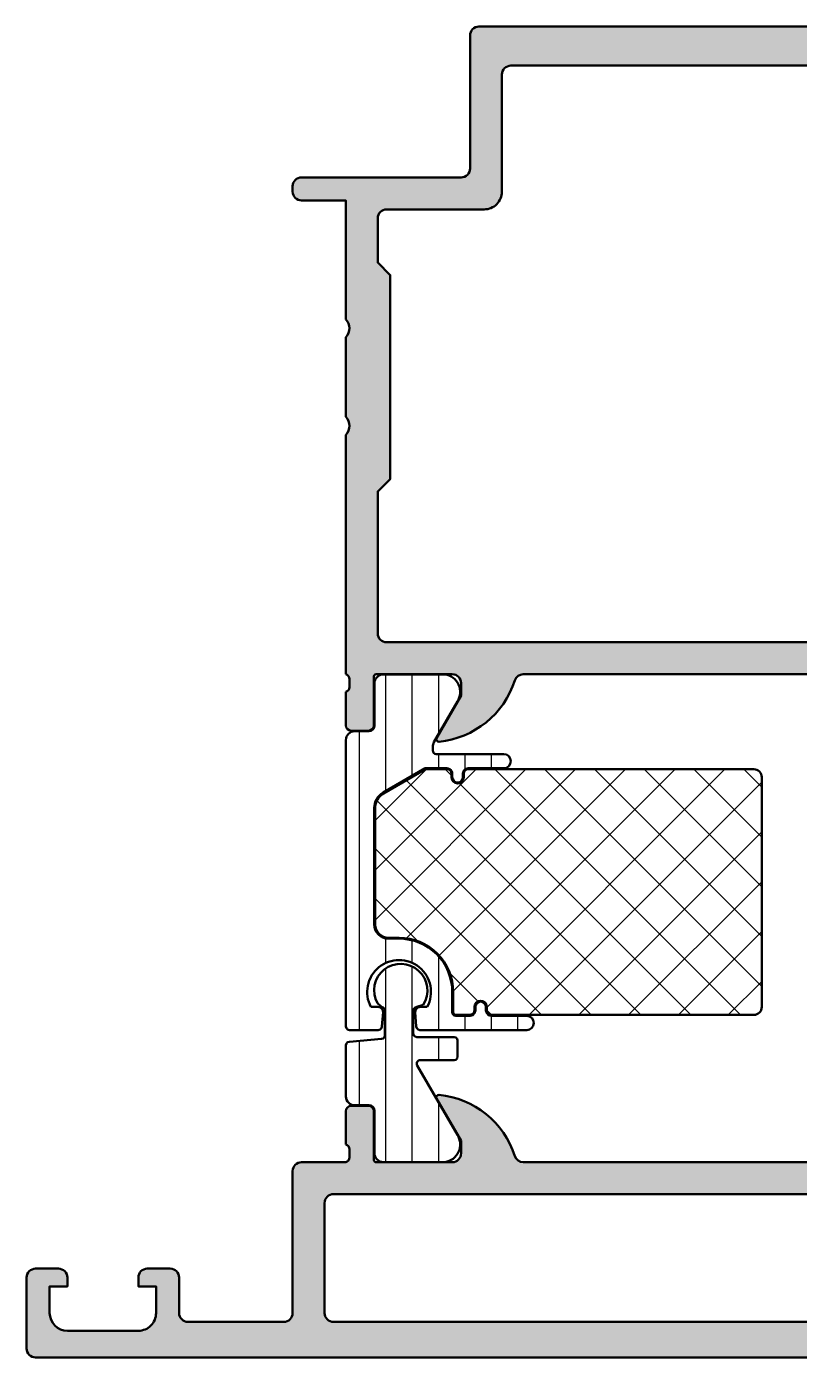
# Model space of a CAD drawing. Extents: x 5 to 103, y 0 to 75.
# Drawn here: x 5 to 48.6, y 0 to 75 of the extents above; entities that cross this region are included whole.
import ezdxf

# ---------------------------------------------------------------- set-up
doc = ezdxf.new("R2010")
doc.units = 0
for name, color, linetype, lineweight in [('0S-Alu contour', 7, 'Continuous', 50), ('0S-Alu hatch', 252, 'Continuous', 25), ('0S-Plastic contour', 254, 'Continuous', 50), ('0S-Plastic hatch', 253, 'Continuous', 25), ('0S-PT contour', 91, 'Continuous', 50), ('0S-PT hatch', 103, 'Continuous', 25)]:
    doc.layers.add(name, color=color, linetype=linetype, lineweight=lineweight)
pattern_1 = [(90, (0, 0), (-1.4859, 0), [])]

# ---------------------------------------------------------------- blocks, each defined once
blk = doc.blocks.new('397880__8AD836D4_E48B_40CA_BA15_F8373FB7BE0D_')
at = {"layer": '0S-Alu hatch'}
h = blk.add_hatch(color=256, dxfattribs=at)
edge = h.paths.add_edge_path()
edge.add_line((30.00003946696579, 74.5), (30.0000394669658, 67.00000047683719))
edge.add_ellipse((29.50004565601754, 66.9999938109544), major_axis=(-0.4999938109926959, 0), ratio=1, start_angle=89.99929077813198, end_angle=180.0007638631271, ccw=False)
edge.add_line((29.50003946696579, 66.5), (20.5000394669658, 66.5))
edge.add_arc((20.50004186282304, 66.00000523351567), 0.4999947664900816, 90.0002745478897, 180.0005997229651)
edge.add_line((20.00004709636035, 66.00000000000027), (20.00004423528577, 65.69999523167999))
edge.add_arc((20.5000411286272, 65.69999689334142), 0.4999968933441864, 180.0001904125791, 269.9998095864464)
edge.add_line((20.5000394669658, 65.2), (23.00003946696579, 65.2))
edge.add_line((23.00003946696579, 65.2), (23.00003946696579, 58.5))
edge.add_ellipse((22.47506367463334, 57.99999999999999), major_axis=(-0.7249824705019323, 0), ratio=1, start_angle=136.395861616386, end_angle=223.6041383836143, ccw=False)
edge.add_line((23.00003946696579, 57.5), (23.00003946696579, 53))
edge.add_ellipse((22.47506367463334, 52.5), major_axis=(-0.7249824705019299, 0), ratio=1, start_angle=136.3958616163863, end_angle=223.6041383836137, ccw=False)
edge.add_line((23.00003946696579, 52), (23.00003946696577, 38.49999999999998))
edge.add_ellipse((22.92120302042274, 38.23247940800688), major_axis=(-0.27889505632741, 0), ratio=1, start_angle=178.8354106258969, end_angle=253.5801235805094, ccw=False)
edge.add_line((23.20004046696577, 38.22681100000848), (23.20004046696579, 37.77321700000849))
edge.add_ellipse((22.92117237132262, 37.76755634053145), major_axis=(-0.2789255417371502, 0), ratio=1, start_angle=106.4245945553553, end_angle=181.1628700728834, ccw=False)
edge.add_line((23.00003946696579, 37.50001300000851), (23.00003946696582, 35.62000199999999))
edge.add_arc((23.30003946696582, 35.620002), 0.3000000000000043, 180, 269.9999999999973)
edge.add_line((23.3000394669658, 35.320002), (24.28001378600858, 35.320002))
edge.add_arc((24.28001378600858, 35.62000199999999), 0.2999999999999971, 270, 360)
edge.add_line((24.58001378600858, 35.62000199999999), (24.58001378600858, 38.38))
edge.add_ellipse((24.70001378600857, 38.37999999999999), major_axis=(-0.1199999999999868, 0), ratio=1, start_angle=269.9999999999983, end_angle=360, ccw=False)
edge.add_line((24.70001378600857, 38.49999999999998), (29.00003946696577, 38.49999999999998))
edge.add_ellipse((29.00003946696579, 37.99999999999998), major_axis=(-0.5, 0), ratio=1, start_angle=180, end_angle=270.00000000000165, ccw=False)
edge.add_line((29.50003946696579, 37.99999999999998), (29.50003946696578, 37.3))
edge.add_line((29.50003946696578, 37.3), (28.11854400934344, 34.90717967697243))
edge.add_arc((28.23815925161411, 34.83811978464827), 0.1381197846483004, 149.9999999999966, 275.6225775507834)
edge.add_arc((27.76181622579198, 39.67660886184763), 4.99999999999985, 275.6225775507938, 342.2515836439302)
edge.add_ellipse((33.00003946696576, 37.99999999999985), major_axis=(-0.5000000000001207, 0), ratio=1, start_angle=269.99999999999676, end_angle=342.251583643929, ccw=False)
edge.add_line((33.00003946696579, 38.49999999999997), (63.00006041000772, 38.50000000000001))
edge.add_ellipse((63.00006041000774, 38.00001097498723), major_axis=(-0.4999890250127806, 0), ratio=1, start_angle=197.7484163560752, end_angle=270.00000000000324, ccw=False)
edge.add_arc((68.23827319855705, 39.67661649124207), 4.999999999999709, 197.7484163560697, 264.3774224492061)
edge.add_arc((67.76193017273496, 34.83812741404284), 0.1381197846482887, 264.377422449204, 389.9999999999906)
edge.add_line((67.88154541500563, 34.90718730636697), (66.50004995738327, 37.30000762939454))
edge.add_line((66.50004995738327, 37.30000762939454), (66.50004995738327, 38.00000762939452))
edge.add_ellipse((67.00004995738325, 38.00000762939454), major_axis=(-0.4999999999999858, 0), ratio=1, start_angle=270, end_angle=360, ccw=False)
edge.add_line((67.00004995738325, 38.50000762939454), (71.30007563834047, 38.50000762939453))
edge.add_ellipse((71.30007563834047, 38.38000762939453), major_axis=(-0.1199999999999974, 0), ratio=1, start_angle=180, end_angle=270, ccw=False)
edge.add_line((71.42007563834048, 38.38000762939454), (71.42007563834048, 35.62000962939451))
edge.add_arc((71.72007563834049, 35.62000962939452), 0.3000000000000043, 180, 270)
edge.add_line((71.72007563834049, 35.32000962939452), (72.70004995738327, 35.32000962939451))
edge.add_arc((72.70004995738327, 35.62000962939452), 0.3000000000000016, 270, 360)
edge.add_line((73.00004995738325, 35.62000962939452), (73.00004995738325, 37.50002062940304))
edge.add_ellipse((73.0789170530264, 37.76756396992596), major_axis=(-0.2789255417371206, 0), ratio=1, start_angle=-1.1628700728908825, end_angle=73.57540544465093, ccw=False)
edge.add_line((72.80004895738325, 37.77322462940304), (72.80004895738325, 38.22681862940303))
edge.add_ellipse((73.0788864039263, 38.23248703740141), major_axis=(-0.2788950563274237, 0), ratio=1, start_angle=-73.5801235805115, end_angle=1.1645893740987958, ccw=False)
edge.add_line((73.00004995738328, 38.50000762939453), (73.00003946696579, 54.79999542236328))
edge.add_ellipse((73.50003582722171, 54.79999906210736), major_axis=(-0.4999963602691685, 0), ratio=1, start_angle=-90.00041708698473, end_angle=0.0004170874324813667, ccw=False)
edge.add_line((73.50003946696577, 55.29999542236328), (75.8000425187236, 55.29999542236328))
edge.add_ellipse((75.80004487809747, 54.79999778173715), major_axis=(-0.4999976406316935, 0), ratio=1, start_angle=179.9997296353498, end_angle=270.0002703656054, ccw=False)
edge.add_line((76.3000425187236, 54.79999542237162), (76.3000425187236, 53.79999542236328))
edge.add_arc((76.80004334383187, 53.79999624747154), 0.5000008251089505, 180.0000945494084, 269.9999054497143)
edge.add_line((76.80004251872361, 53.29999542236326), (77.3000425187236, 53.29999542236328))
edge.add_arc((77.30002925132099, 53.80000868976589), 0.5000132675786289, 270.001520292008, 359.9984797079203)
edge.add_line((77.8000425187236, 53.79999542236266), (77.8000425187236, 59.50000095367431))
edge.add_arc((76.80001973873506, 59.49997721998927), 1.000022780270183, 0.0013598086930375, 89.99869483253039)
edge.add_line((76.80004251872361, 60.5), (76.3000425187236, 60.5))
edge.add_line((76.3000425187236, 60.5), (76.3000425187236, 58))
edge.add_ellipse((75.3000333123044, 58.0000092064192), major_axis=(-1.000009206461586, 0), ratio=1, start_angle=90.00052748410798, end_angle=179.9994725157291, ccw=False)
edge.add_line((75.30004251872359, 57), (74.0000394669658, 57.00000000000001))
edge.add_ellipse((74.0000484263774, 58.00000895941163), major_axis=(-1.000008959451765, 0), ratio=1, start_angle=0.0005133324254984473, end_angle=89.99948666812679, ccw=False)
edge.add_line((73.00003946696579, 57.99999999999039), (73.00004709636032, 65.00000000256114))
edge.add_ellipse((73.52502288734821, 65.50000000128057), major_axis=(-0.7249824686451376, 0), ratio=1, start_angle=-43.6041383836145, end_angle=43.604138383614725, ccw=False)
edge.add_line((73.00004709636032, 66), (73.00004709636032, 72))
edge.add_ellipse((74.00005589523467, 71.999991201218), major_axis=(-1.000008798913056, 0), ratio=1, start_angle=270.00092760193127, end_angle=359.9994958706997, ccw=False)
edge.add_line((74.00003970538437, 73), (75.3000425187236, 73))
edge.add_ellipse((75.30001517778234, 71.99997265905873), major_axis=(-1.000027341315026, 0), ratio=1, start_angle=180.001566477586, end_angle=269.9984335222873, ccw=False)
edge.add_line((76.30004251872361, 71.99999999999775), (76.3000425187236, 70.5))
edge.add_line((76.3000425187236, 70.5), (76.90004099284471, 70.5))
edge.add_line((76.90004099284471, 70.5), (78.00003946696579, 71.5999984741211))
edge.add_line((78.00003946696579, 71.5999984741211), (78.00003946696579, 75))
edge.add_line((78.00003946696579, 75), (30.5000394669658, 75))
edge.add_arc((30.50005654960228, 74.49998291736351), 0.5000170829282888, 90.00195745906807, 179.9980425411126)
edge = h.paths.add_edge_path()
edge.add_ellipse((32.3000582515165, 72.29998731896491), major_axis=(-0.500015732858568, 0), ratio=1, start_angle=270.00092855183533, end_angle=359.99907144785584, ccw=False)
edge.add_line((32.30005014811813, 72.80000305175781), (70.70004404460252, 72.8000030517578))
edge.add_ellipse((70.70002535622328, 72.29998436360553), major_axis=(-0.5000186885015161, 0), ratio=1, start_angle=180.0012671928083, end_angle=269.99785854952745, ccw=False)
edge.add_line((71.2000440446025, 72.29999542236328), (71.2000440446025, 40.80000305174961))
edge.add_ellipse((70.70004098476089, 40.80000611159942), major_axis=(-0.5000030598509799, 0), ratio=1, start_angle=90.00035062987729, end_angle=179.9996493691856, ccw=False)
edge.add_line((70.70004404460252, 40.3000030517578), (25.30004251872361, 40.30000305175779))
edge.add_ellipse((25.30005785135599, 40.80001838439019), major_axis=(-0.5000153328674835, 0), ratio=1, start_angle=0.0017569363092775347, end_angle=89.9982430636299, ccw=False)
edge.add_line((24.80004251872359, 40.8000030517578), (24.80004251872359, 48.80000305175776))
edge.add_line((24.80004251872359, 48.80000305175776), (25.50003946696577, 49.49999999999996))
edge.add_line((25.50003946696577, 49.49999999999996), (25.50003946696575, 61.00000000000008))
edge.add_line((25.50003946696575, 61.00000000000008), (24.80004251872359, 61.69999694824227))
edge.add_line((24.80004251872359, 61.69999694824227), (24.8000425187236, 64.20000457763561))
edge.add_ellipse((25.30005801284082, 64.19998908351951), major_axis=(-0.5000154943572763, 0), ratio=1, start_angle=270.00177544002815, end_angle=359.9982245600996, ccw=False)
edge.add_line((25.30004251872361, 64.70000457763672), (30.80004251872362, 64.70000457763672))
edge.add_arc((30.80004830231097, 65.69999879404935), 0.999994216429356, 269.9996686229375, 360.0003313774784)
edge.add_line((31.8000425187236, 65.70000457763672), (31.8000425187236, 72.29999542236598))
at = {"layer": '0S-Alu contour', "color": 7}
for points in [[(30.00003946696579, 74.5), (30.0000394669658, 67.00000047683719)], [(76.30004251872361, 71.99999999999775), (76.3000425187236, 70.5), (76.90004099284471, 70.5), (78.00003946696579, 71.5999984741211), (78.00003946696579, 75), (30.5000394669658, 75)], [(32.30005014811813, 72.80000305175781), (70.70004404460252, 72.8000030517578)], [(74.00003970538437, 73), (75.3000425187236, 73)], [(31.8000425187236, 65.70000457763672), (31.8000425187236, 72.29999542236598)], [(71.2000440446025, 72.29999542236328), (71.2000440446025, 40.80000305174961)], [(73.00004709636032, 66), (73.00004709636032, 72)], [(29.50003946696579, 66.5), (20.5000394669658, 66.5)], [(20.00004709636035, 66.00000000000027), (20.00004423528577, 65.69999523167999)], [(20.5000394669658, 65.2), (23.00003946696579, 65.2), (23.00003946696579, 58.5)], [(25.30004251872361, 64.70000457763672), (30.80004251872362, 64.70000457763672)], [(73.00003946696579, 57.99999999999039), (73.00004709636032, 65.00000000256114)], [(24.80004251872359, 40.8000030517578), (24.80004251872359, 48.80000305175776), (25.50003946696577, 49.49999999999996), (25.50003946696575, 61.00000000000008), (24.80004251872359, 61.69999694824227), (24.8000425187236, 64.20000457763561)], [(76.80004251872361, 60.5), (76.3000425187236, 60.5), (76.3000425187236, 58)], [(77.8000425187236, 53.79999542236266), (77.8000425187236, 59.50000095367431)], [(23.00003946696579, 57.5), (23.00003946696579, 53)], [(75.30004251872359, 57), (74.0000394669658, 57.00000000000001)], [(73.00004995738328, 38.50000762939453), (73.00003946696579, 54.79999542236328)], [(73.50003946696577, 55.29999542236328), (75.8000425187236, 55.29999542236328)], [(76.3000425187236, 54.79999542237162), (76.3000425187236, 53.79999542236328)], [(76.80004251872361, 53.29999542236326), (77.3000425187236, 53.29999542236328)], [(23.00003946696579, 52), (23.00003946696577, 38.49999999999998)], [(70.70004404460252, 40.3000030517578), (25.30004251872361, 40.30000305175779)], [(24.58001378600858, 35.62000199999999), (24.58001378600858, 38.38)], [(24.70001378600857, 38.49999999999998), (29.00003946696577, 38.49999999999998)], [(33.00003946696579, 38.49999999999997), (63.00006041000772, 38.50000000000001)], [(67.00004995738325, 38.50000762939454), (71.30007563834047, 38.50000762939453)], [(71.42007563834048, 38.38000762939454), (71.42007563834048, 35.62000962939451)], [(23.20004046696577, 38.22681100000848), (23.20004046696579, 37.77321700000849)], [(29.50003946696579, 37.99999999999998), (29.50003946696578, 37.3), (28.11854400934344, 34.90717967697243)], [(67.88154541500563, 34.90718730636697), (66.50004995738327, 37.30000762939454), (66.50004995738327, 38.00000762939452)], [(72.80004895738325, 37.77322462940304), (72.80004895738325, 38.22681862940303)], [(23.00003946696579, 37.50001300000851), (23.00003946696582, 35.62000199999999)], [(73.00004995738325, 35.62000962939452), (73.00004995738325, 37.50002062940304)], [(23.3000394669658, 35.320002), (24.28001378600858, 35.320002)], [(71.72007563834049, 35.32000962939452), (72.70004995738327, 35.32000962939451)]]:
    blk.add_lwpolyline(points, dxfattribs=at)
for centre, radius, start, end in [((30.50005654960228, 74.49998291736351), 0.5000170829282888, 90.00195745906807, 179.9980425411126), ((20.50004186282304, 66.00000523351567), 0.4999947664900816, 90.0002745478897, 180.0005997229651), ((20.5000411286272, 65.69999689334142), 0.4999968933441864, 180.0001904125791, 269.9998095864464), ((30.80004830231097, 65.69999879404935), 0.999994216429356, 269.9996686229375, 0.0003313774784176), ((76.80001973873506, 59.49997721998927), 1.000022780270183, 0.0013598086930375, 89.99869483253039), ((76.80004334383187, 53.79999624747154), 0.5000008251089505, 180.0000945494084, 269.9999054497143), ((77.30002925132099, 53.80000868976589), 0.5000132675786289, 270.001520292008, 359.9984797079203), ((27.76181622579198, 39.67660886184763), 4.99999999999985, 275.6225775507938, 342.2515836439302), ((68.23827319855705, 39.67661649124207), 4.999999999999709, 197.7484163560697, 264.3774224492061), ((23.30003946696582, 35.620002), 0.3000000000000043, 180, 269.9999999999973), ((24.28001378600858, 35.62000199999999), 0.2999999999999971, 270, 0), ((71.72007563834049, 35.62000962939452), 0.3000000000000043, 180, 270), ((72.70004995738327, 35.62000962939452), 0.3000000000000016, 270, 0), ((28.23815925161411, 34.83811978464827), 0.1381197846483004, 149.9999999999966, 275.6225775507834), ((67.76193017273496, 34.83812741404284), 0.1381197846482887, 264.377422449204, 29.99999999999058)]:
    blk.add_arc(centre, radius, start, end, dxfattribs=at)
at = {"layer": '0S-Alu contour', "color": 7, "extrusion": (0, 0, -1)}
for centre, radius, start, end in [((-32.3000582515165, 72.29998731896491), 0.500015732858568, 0.0009285521441868, 89.99907144816466), ((-70.70002535622328, 72.29998436360553), 0.5000186885015161, 90.00214145047255, 179.9987328071917), ((-74.00005589523467, 71.999991201218), 1.000008798913056, 0.0005041293003058, 89.99907239806873), ((-75.30001517778234, 71.99997265905873), 1.000027341315026, 90.00156647771269, 179.998433522414), ((-29.50004565601754, 66.9999938109544), 0.4999938109926959, 179.9992361368729, 270.000709221868), ((-73.52502288734821, 65.50000000128057), 0.7249824686451376, 316.3958616163853, 43.60413838361465), ((-25.30005801284082, 64.19998908351951), 0.5000154943572763, 0.0017754399004152, 89.99822455997185), ((-22.47506367463334, 57.99999999999999), 0.7249824705019323, 136.3958616163857, 223.6041383836141), ((-74.0000484263774, 58.00000895941163), 1.000008959451765, 270.0005133318733, 359.9994866675745), ((-75.3000333123044, 58.0000092064192), 1.000009206461586, 180.000527484271, 269.999472515892), ((-73.50003582722171, 54.79999906210736), 0.4999963602691685, 359.9995829125675, 90.0004170869847), ((-75.80004487809747, 54.79999778173715), 0.4999976406316936, 89.99972963439458, 180.0002703646503), ((-22.47506367463334, 52.5), 0.7249824705019299, 136.3958616163863, 223.6041383836137), ((-25.30005785135599, 40.80001838439019), 0.5000153328674835, 270.0017569363701, 359.9982430636907), ((-70.70004098476089, 40.80000611159942), 0.5000030598509799, 180.0003506308145, 269.9996493701227), ((-22.92120302042274, 38.23247940800688), 0.27889505632741, 106.4198764194906, 181.1645893741031), ((-24.70001378600857, 38.37999999999999), 0.1199999999999868, 0, 90.0000000000017), ((-29.00003946696579, 37.99999999999998), 0.5, 89.99999999999837, 180), ((-33.00003946696576, 37.99999999999985), 0.5000000000001207, 17.74841635607099, 90.00000000000325), ((-63.00006041000774, 38.00001097498723), 0.4999890250127806, 89.99999999999675, 162.2515836439248), ((-67.00004995738325, 38.00000762939454), 0.4999999999999858, 0, 90), ((-71.30007563834047, 38.38000762939453), 0.1199999999999974, 90, 180), ((-73.0788864039263, 38.23248703740141), 0.2788950563274237, 358.8354106259012, 73.58012358051164), ((-22.92117237132262, 37.76755634053145), 0.2789255417371502, 178.8371299271166, 253.5754054446447), ((-73.0789170530264, 37.76756396992596), 0.2789255417371206, 286.4245945553491, 1.162870072890926)]:
    blk.add_arc(centre, radius, start, end, dxfattribs=at)
blk = doc.blocks.new('244461__B67CE79D_DA56_4EF3_9BCE_6EF5635C5A62___7E4A373D_390E_4147_974E_5562CDA1362D_')
at = {"layer": '0S-Plastic hatch'}
h = blk.add_hatch(dxfattribs=at)
h.set_pattern_fill('ANSI31', color=256, scale=0.4680000000000001, angle=45, style=0)
h.set_pattern_definition(pattern_1)
edge = h.paths.add_edge_path()
edge.add_line((23.00000894938766, 34.79000300009986), (23.00000894938766, 18.65002250671387))
edge.add_line((23.00000894938766, 18.65002250671387), (23.02692545329391, 18.55010795593262))
edge.add_line((23.02692545329391, 18.55010795593262), (23.1000913468486, 18.47692680358887))
edge.add_line((23.1000913468486, 18.47692680358887), (23.20002115641891, 18.45001029968262))
edge.add_line((23.20002115641891, 18.45001029968262), (24.83002603923142, 18.45001029968262))
edge.add_line((24.83002603923142, 18.45001029968262), (24.92994059001266, 18.47692680358887))
edge.add_line((24.92994059001266, 18.47692680358887), (25.00310648356735, 18.55010795593262))
edge.add_line((25.00310648356735, 18.55010795593262), (25.0300229874736, 18.65002250671387))
edge.add_line((25.0300229874736, 18.65002250671387), (25.10001505290329, 19.45001029968262))
edge.add_line((25.10001505290329, 19.45001029968262), (25.06000650798141, 19.60015678405762))
edge.add_line((25.06000650798141, 19.60015678405762), (24.95014322673141, 19.71002006530762))
edge.add_line((24.95014322673141, 19.71002006530762), (24.78200663005173, 19.74999809265137))
edge.add_line((24.78200663005173, 19.74999809265137), (24.4134458390361, 19.74999809265137))
edge.add_ellipse((26.00000894938766, 20.59650078484448), major_axis=(-1.798262859266857, 0), ratio=1, start_angle=151.918075429822, end_angle=28.081924570178103, ccw=False)
edge.add_line((27.58657205973923, 19.74999809265137), (27.2180112687236, 19.74999809265137))
edge.add_line((27.2180112687236, 19.74999809265137), (27.04987467204392, 19.71002006530762))
edge.add_line((27.04987467204392, 19.71002006530762), (26.94001139079392, 19.60015678405762))
edge.add_line((26.94001139079392, 19.60015678405762), (26.9000181046611, 19.45001029968262))
edge.add_line((26.9000181046611, 19.45001029968262), (26.97001017009079, 18.65002250671387))
edge.add_line((26.97001017009079, 18.65002250671387), (26.99691141520798, 18.55010795593262))
edge.add_line((26.99691141520798, 18.55010795593262), (27.07007730876267, 18.47692680358887))
edge.add_line((27.07007730876267, 18.47692680358887), (27.17000711833298, 18.45001029968262))
edge.add_line((27.17000711833298, 18.45001029968262), (33.20000589762985, 18.45001029968262))
edge.add_arc((33.20000589762985, 18.85000419616699), 0.399993896484375, 270, 450)
edge.add_line((33.20000589762985, 19.24999809265137), (31.20000589762985, 19.24999809265137))
edge.add_line((31.20000589762985, 19.24999809265137), (31.05001200114548, 19.29015922546387))
edge.add_line((31.05001200114548, 19.29015922546387), (30.94019449626266, 19.39996147155761))
edge.add_line((30.94019449626266, 19.39996147155761), (30.90000284587204, 19.54998588562012))
edge.add_line((30.90000284587204, 19.54998588562012), (30.90000284587204, 19.74999809265137))
edge.add_arc((30.60000742350876, 19.74999809265137), 0.2999954223632812, 0, 180)
edge.add_line((30.30001200114547, 19.74999809265137), (30.30001200114547, 19.54998588562012))
edge.add_line((30.30001200114547, 19.54998588562012), (30.25982035075485, 19.39996147155762))
edge.add_line((30.25982035075485, 19.39996147155762), (30.15000284587204, 19.29015922546387))
edge.add_line((30.15000284587204, 19.29015922546387), (30.00000894938767, 19.24999809265137))
edge.add_line((30.00000894938767, 19.24999809265137), (29.20000589762985, 19.24999809265137))
edge.add_line((29.20000589762985, 19.24999809265137), (29.10001505290329, 19.27679252624512))
edge.add_line((29.10001505290329, 19.27679252624512), (29.02680338298142, 19.34997367858887))
edge.add_line((29.02680338298142, 19.34997367858887), (29.00000894938767, 19.45001029968262))
edge.add_line((29.00000894938767, 19.45001029968262), (29.00000894938767, 20.59997367858887))
edge.add_arc((26.00007621707931, 20.60004094628051), 2.999932733062533, 359.9987152527758, 450.0012847470834)
edge.add_line((26.00000894938766, 23.59997367858887), (25.40001047526657, 23.59997367858887))
edge.add_ellipse((25.3992043381651, 24.39917064067952), major_axis=(-0.7991973686593054, 0), ratio=1, start_angle=-0.061071694723978, end_angle=90.05779331022171, ccw=False)
edge.add_line((24.60000742350876, 24.40002250671391), (24.60002268229782, 30.96374320983886))
edge.add_ellipse((25.59995323664898, 30.96380713441113), major_axis=(-0.9999305563944769, 0), ratio=1, start_angle=-60.0103377062307, end_angle=0.003662862579403736, ccw=False)
edge.add_line((25.10014421011284, 31.82986259141395), (27.47377650673416, 33.20000000009987))
edge.add_line((27.47377650673416, 33.20000000009987), (28.70000894938765, 33.20000000009986))
edge.add_ellipse((28.70000894938767, 32.90000000009989), major_axis=(-0.2999999999999687, 0), ratio=1, start_angle=180, end_angle=270.00000000000273, ccw=False)
edge.add_line((29.00000894938763, 32.90000000009989), (29.00000894938761, 32.7000000001))
edge.add_arc((29.30000894938761, 32.70000000009998), 0.2999999999999971, 180, 360)
edge.add_line((29.6000089493876, 32.70000000009998), (29.6000089493876, 32.90000000009987))
edge.add_ellipse((29.90000894938759, 32.90000000009986), major_axis=(-0.29999999999999, 0), ratio=1, start_angle=269.9999999999959, end_angle=360, ccw=False)
edge.add_line((29.90000894938761, 33.20000000009985), (31.90000894938764, 33.20000000009986))
edge.add_arc((31.90000894938764, 33.60000000009987), 0.4000000000000057, 270, 450)
edge.add_line((31.90000894938764, 34.00000000009987), (28.10000894938762, 34.00000000009987))
edge.add_ellipse((28.1000089493876, 34.20000000009987), major_axis=(-0.1999999999999957, 0), ratio=1, start_angle=0, end_angle=90.00000000000313, ccw=False)
edge.add_line((27.90000894938761, 34.20000000009988), (27.90000894938761, 34.41474721315084))
edge.add_ellipse((28.40000894938765, 34.41474721315084), major_axis=(-0.5000000000000391, 0), ratio=1, start_angle=330.00004886373785, end_angle=360, ccw=False)
edge.add_line((27.96699603428728, 34.6647468438632), (29.28549044748712, 36.95954700009986))
edge.add_arc((28.44423779849578, 37.50018192537702), 0.9999960709244813, 327.2729839001592, 441.8183919481002)
edge.add_line((28.58654844748713, 38.49000000009987), (25.11000694938739, 38.49000010568574))
edge.add_arc((25.11000430976232, 37.99000412824711), 0.4999959774455975, 89.99969751881494, 180.0003024817733)
edge.add_line((24.61000833232369, 37.99000148861691), (24.61034028272071, 35.59000310568573))
edge.add_ellipse((24.3103402827207, 35.59000310568574), major_axis=(-0.3000000000000114, 0), ratio=1, start_angle=90, end_angle=180, ccw=False)
edge.add_line((24.3103402827207, 35.29000310568573), (23.50000888423786, 35.29000300009986))
edge.add_arc((23.50000894938766, 34.79000300009986), 0.5, 90.00000746561778, 180)
at = {"layer": '0S-Plastic contour', "color": 7}
for points in [[(28.58654844748713, 38.49000000009987), (25.11000694938739, 38.49000010568574)], [(24.61000833232369, 37.99000148861691), (24.61034028272071, 35.59000310568573)], [(27.96699603428728, 34.6647468438632), (29.28549044748712, 36.95954700009986)], [(24.3103402827207, 35.29000310568573), (23.50000888423786, 35.29000300009986)], [(23.00000894938766, 34.79000300009986), (23.00000894938766, 18.65002250671387), (23.02692545329391, 18.55010795593262), (23.1000913468486, 18.47692680358887), (23.20002115641891, 18.45001029968262), (24.83002603923142, 18.45001029968262), (24.92994059001266, 18.47692680358887), (25.00310648356735, 18.55010795593262), (25.0300229874736, 18.65002250671387), (25.10001505290329, 19.45001029968262), (25.06000650798141, 19.60015678405762), (24.95014322673141, 19.71002006530762), (24.78200663005173, 19.74999809265137), (24.4134458390361, 19.74999809265137)], [(27.90000894938761, 34.20000000009988), (27.90000894938761, 34.41474721315084)], [(31.90000894938764, 34.00000000009987), (28.10000894938762, 34.00000000009987)], [(25.10014421011284, 31.82986259141395), (27.47377650673416, 33.20000000009987), (28.70000894938765, 33.20000000009986)], [(29.90000894938761, 33.20000000009985), (31.90000894938764, 33.20000000009986)], [(29.00000894938763, 32.90000000009989), (29.00000894938761, 32.7000000001)], [(29.6000089493876, 32.70000000009998), (29.6000089493876, 32.90000000009987)], [(24.60000742350876, 24.40002250671391), (24.60002268229782, 30.96374320983886)], [(26.00000894938766, 23.59997367858887), (25.40001047526657, 23.59997367858887)], [(30.30001200114547, 19.74999809265137), (30.30001200114547, 19.54998588562012), (30.25982035075485, 19.39996147155762), (30.15000284587204, 19.29015922546387), (30.00000894938767, 19.24999809265137), (29.20000589762985, 19.24999809265137), (29.10001505290329, 19.27679252624512), (29.02680338298142, 19.34997367858887), (29.00000894938767, 19.45001029968262), (29.00000894938767, 20.59997367858887)], [(27.58657205973923, 19.74999809265137), (27.2180112687236, 19.74999809265137), (27.04987467204392, 19.71002006530762), (26.94001139079392, 19.60015678405762), (26.9000181046611, 19.45001029968262), (26.97001017009079, 18.65002250671387), (26.99691141520798, 18.55010795593262), (27.07007730876267, 18.47692680358887), (27.17000711833298, 18.45001029968262), (33.20000589762985, 18.45001029968262)], [(33.20000589762985, 19.24999809265137), (31.20000589762985, 19.24999809265137), (31.05001200114548, 19.29015922546387), (30.94019449626266, 19.39996147155761), (30.90000284587204, 19.54998588562012), (30.90000284587204, 19.74999809265137)]]:
    blk.add_lwpolyline(points, dxfattribs=at)
for centre, radius, start, end in [((25.11000430976232, 37.99000412824711), 0.4999959774455975, 89.99969751881494, 180.0003024817733), ((28.44423779849578, 37.50018192537702), 0.9999960709244813, 327.2729839001592, 81.81839194810021), ((23.50000894938766, 34.79000300009986), 0.5, 90.00000746561778, 180), ((31.90000894938764, 33.60000000009987), 0.4000000000000057, 270, 90), ((29.30000894938761, 32.70000000009998), 0.2999999999999971, 180, 0), ((26.00007621707931, 20.60004094628051), 2.999932733062533, 359.9987152527758, 90.00128474708345), ((30.60000742350876, 19.74999809265137), 0.2999954223632812, 0, 180), ((33.20000589762985, 18.85000419616699), 0.399993896484375, 270, 90)]:
    blk.add_arc(centre, radius, start, end, dxfattribs=at)
at = {"layer": '0S-Plastic contour', "color": 7, "extrusion": (0, 0, -1)}
for centre, radius, start, end in [((-24.3103402827207, 35.59000310568574), 0.3000000000000114, 180, 270), ((-28.40000894938765, 34.41474721315084), 0.5000000000000391, 0, 29.99995113626214), ((-28.1000089493876, 34.20000000009987), 0.1999999999999957, 269.9999999999969, 0), ((-28.70000894938767, 32.90000000009989), 0.2999999999999687, 89.99999999999729, 180), ((-29.90000894938759, 32.90000000009986), 0.29999999999999, 0, 90.00000000000406), ((-25.59995323664898, 30.96380713441113), 0.9999305563944769, 359.9963371374206, 60.01033770623069), ((-25.3992043381651, 24.39917064067952), 0.7991973686593054, 269.9422066897783, 0.0610716947241366), ((-26.00000894938766, 20.59650078484448), 1.798262859266857, 331.9180754298219, 208.0819245701781)]:
    blk.add_arc(centre, radius, start, end, dxfattribs=at)
blk = doc.blocks.new('244461__147DB9B2_4601_47AF_8366_B5780A58B4D3___05AA8A9E_7950_4BA8_A26A_0344B2FF696D_')
at = {"layer": '0S-Plastic hatch'}
h = blk.add_hatch(dxfattribs=at)
h.set_pattern_fill('ANSI31', color=256, scale=0.4680000000000001, angle=45, style=0)
h.set_pattern_definition(pattern_1)
edge = h.paths.add_edge_path()
edge.add_arc((23.50000894938766, 14.709997), 0.5, 180, 270)
edge.add_line((23.50000894938766, 14.209997), (24.310340282721, 14.209997))
edge.add_ellipse((24.310340282721, 13.909997), major_axis=(-0.2999999999999971, 0), ratio=1, start_angle=180, end_angle=270, ccw=False)
edge.add_line((24.610340282721, 13.909997), (24.61000833232397, 11.50999861706369))
edge.add_arc((25.1100043097626, 11.50999597743862), 0.4999959774455851, 179.9996975182267, 270.0003024811851)
edge.add_line((25.11000694938767, 11.01), (28.58654844748713, 11.01))
edge.add_arc((28.44423779849578, 11.99981807472285), 0.9999960709244838, 278.1816080518999, 392.7270160998402)
edge.add_line((29.28549044748713, 12.540453), (27.02831273808157, 16.45000001028018))
edge.add_ellipse((27.20151782477372, 16.55), major_axis=(-0.1999999999999995, 0), ratio=1, start_angle=-90, end_angle=29.999996599345025, ccw=False)
edge.add_line((27.20151782477372, 16.75), (29.09999979411423, 16.75))
edge.add_line((29.09999979411423, 16.75), (29.19992197429001, 16.77691650390625))
edge.add_line((29.19992197429001, 16.77691650390625), (29.2730878678447, 16.85009765625))
edge.add_line((29.2730878678447, 16.85009765625), (29.30000437175094, 16.95001220703125))
edge.add_line((29.30000437175094, 16.95001220703125), (29.30000437175094, 17.85000610351562))
edge.add_line((29.30000437175094, 17.85000610351562), (29.27309549723922, 17.94992065429687))
edge.add_line((29.27309549723922, 17.94992065429687), (29.19992197429001, 18.02310180664062))
edge.add_line((29.19992197429001, 18.02310180664062), (29.09999979411423, 18.05001831054687))
edge.add_line((29.09999979411423, 18.05001831054687), (27.00000131999313, 18.05001831054687))
edge.add_line((27.00000131999313, 18.05001831054687), (26.90008676921188, 18.07693481445312))
edge.add_line((26.90008676921188, 18.07693481445312), (26.82691324626266, 18.15008544921875))
edge.add_line((26.82691324626266, 18.15008544921875), (26.80000437175094, 18.25))
edge.add_line((26.80000437175094, 18.25), (26.80000437175094, 19.55002021789551))
edge.add_line((26.80000437175094, 19.55002021789551), (26.82691324626266, 19.64993476867675))
edge.add_line((26.82691324626266, 19.64993476867675), (26.90008676921188, 19.72311592102051))
edge.add_line((26.90008676921188, 19.72311592102051), (27.00000894938766, 19.75003242492675))
edge.add_line((27.00000894938766, 19.75003242492675), (27.35500467692673, 19.86673198929486))
edge.add_arc((26.09445081544884, 20.68128498953122), 1.50083064596938, 327.1299976168294, 568.8843089495118)
edge.add_line((24.78032823527644, 19.95631983715358), (25.00000131999313, 19.75003242492675))
edge.add_line((25.00000131999313, 19.75003242492675), (25.09992350016891, 19.72311592102051))
edge.add_line((25.09992350016891, 19.72311592102051), (25.17309702311813, 19.64993476867675))
edge.add_line((25.17309702311813, 19.64993476867675), (25.20000589762985, 19.55002021789551))
edge.add_line((25.20000589762985, 19.55002021789551), (25.20000589762985, 18.1500244140625))
edge.add_line((25.20000589762985, 18.1500244140625), (25.17309702311813, 18.05007934570312))
edge.add_line((25.17309702311813, 18.05007934570312), (25.09992350016891, 17.9769287109375))
edge.add_line((25.09992350016891, 17.9769287109375), (25.00000894938767, 17.95001220703125))
edge.add_line((25.00000894938767, 17.95001220703125), (23.20000589762985, 17.79251098632812))
edge.add_line((23.20000589762985, 17.79251098632812), (23.1000913468486, 17.76559448242187))
edge.add_line((23.1000913468486, 17.76559448242187), (23.02691782389938, 17.69241333007812))
edge.add_line((23.02691782389938, 17.69241333007812), (23.00000894938792, 17.59249877929687))
edge.add_line((23.00000894938792, 17.59249877929687), (23.00000894938766, 14.709997))
at = {"layer": '0S-Plastic contour', "color": 7}
for points in [[(24.78032823527644, 19.95631983715358), (25.00000131999313, 19.75003242492675), (25.09992350016891, 19.72311592102051), (25.17309702311813, 19.64993476867675), (25.20000589762985, 19.55002021789551), (25.20000589762985, 18.1500244140625), (25.17309702311813, 18.05007934570312), (25.09992350016891, 17.9769287109375), (25.00000894938767, 17.95001220703125), (23.20000589762985, 17.79251098632812), (23.1000913468486, 17.76559448242187), (23.02691782389938, 17.69241333007812), (23.00000894938792, 17.59249877929687), (23.00000894938766, 14.709997)], [(27.20151782477372, 16.75), (29.09999979411423, 16.75), (29.19992197429001, 16.77691650390625), (29.2730878678447, 16.85009765625), (29.30000437175094, 16.95001220703125), (29.30000437175094, 17.85000610351562), (29.27309549723922, 17.94992065429687), (29.19992197429001, 18.02310180664062), (29.09999979411423, 18.05001831054687), (27.00000131999313, 18.05001831054687), (26.90008676921188, 18.07693481445312), (26.82691324626266, 18.15008544921875), (26.80000437175094, 18.25), (26.80000437175094, 19.55002021789551), (26.82691324626266, 19.64993476867675), (26.90008676921188, 19.72311592102051), (27.00000894938766, 19.75003242492675), (27.35500467692673, 19.86673198929486)], [(29.28549044748713, 12.540453), (27.02831273808157, 16.45000001028018)], [(23.50000894938766, 14.209997), (24.310340282721, 14.209997)], [(24.610340282721, 13.909997), (24.61000833232397, 11.50999861706369)], [(25.11000694938767, 11.01), (28.58654844748713, 11.01)]]:
    blk.add_lwpolyline(points, dxfattribs=at)
for centre, radius, start, end in [((26.09445081544884, 20.68128498953122), 1.50083064596938, 327.1299976168294, 208.8843089495118), ((23.50000894938766, 14.709997), 0.5, 180, 270), ((28.44423779849578, 11.99981807472285), 0.9999960709244838, 278.1816080518999, 32.72701609984019), ((25.1100043097626, 11.50999597743862), 0.4999959774455851, 179.9996975182267, 270.0003024811851)]:
    blk.add_arc(centre, radius, start, end, dxfattribs=at)
at = {"layer": '0S-Plastic contour', "color": 7, "extrusion": (0, 0, -1)}
for centre, radius, start, end in [((-27.20151782477372, 16.55), 0.1999999999999995, 330.000003400655, 90), ((-24.310340282721, 13.909997), 0.2999999999999971, 90, 180)]:
    blk.add_arc(centre, radius, start, end, dxfattribs=at)
blk = doc.blocks.new('395720__C80B4307_BCA3_4D35_9E56_4B5B230D0E23_')
at = {"layer": '0S-PT hatch'}
h = blk.add_hatch(dxfattribs=at)
h.set_pattern_fill('ANSI37', color=256, scale=0.625, angle=90, style=0)
h.set_pattern_definition([(135, (0, 0), (-1.403165018917055, -1.403165018917055), []), (225, (0, 0), (1.403165018917055, -1.403165018917055), [])])
edge = h.paths.add_edge_path()
edge.add_ellipse((45.99940781208795, 32.70000000000197), major_axis=(-0.4500000000000029, 0), ratio=1, start_angle=180, end_angle=270.0000000000018, ccw=False)
edge.add_line((46.44940781208795, 32.70000000000196), (46.44940781208796, 19.75024507800028))
edge.add_ellipse((45.99940739486262, 19.75024549521865), major_axis=(-0.4500004172255333, 0), ratio=1, start_angle=89.99994687815791, end_angle=179.9999468735963, ccw=False)
edge.add_line((45.99940697764426, 19.30024507799331), (31.20658342782181, 19.2999982024299))
edge.add_line((31.20658342782181, 19.2999982024299), (31.07588861722098, 19.3349919706396))
edge.add_line((31.07588861722098, 19.3349919706396), (30.98502364478584, 19.4258443176791))
edge.add_line((30.98502364478584, 19.4258443176791), (30.95000284587204, 19.55656736054947))
edge.add_line((30.95000284587204, 19.55656736054947), (30.95000284587204, 19.74999809265137))
edge.add_arc((30.60000742350876, 19.74999809265137), 0.3499954223632784, 0, 180)
edge.add_line((30.25001200114548, 19.74999809265137), (30.25001200114548, 19.55656736054947))
edge.add_line((30.25001200114548, 19.55656736054947), (30.21499120223167, 19.4258443176791))
edge.add_line((30.21499120223167, 19.4258443176791), (30.12412622979653, 19.3349919706396))
edge.add_line((30.12412622979653, 19.3349919706396), (29.99343100919457, 19.29999809265137))
edge.add_line((29.99343100919457, 19.29999809265137), (29.20658898942983, 19.29999809265137))
edge.add_line((29.20658898942983, 19.29999809265137), (29.12589191001899, 19.32162239777046))
edge.add_line((29.12589191001899, 19.32162239777046), (29.07163253122087, 19.37585915907012))
edge.add_line((29.07163253122087, 19.37585915907012), (29.05000894938766, 19.4565904816775))
edge.add_line((29.05000894938766, 19.4565904816775), (29.0500089493751, 20.59997255743553))
edge.add_arc((26.00007677764968, 20.60004150683832), 3.049932172504773, 359.9987047223895, 450.0012742162533)
edge.add_line((26.00000894938766, 23.64997367858887), (25.39998485092421, 23.64997367858887))
edge.add_ellipse((25.39920433816511, 24.39917064067953), major_axis=(-0.7491973686593119, 0), ratio=1, start_angle=-0.06307231434720961, end_angle=90.05969067286293, ccw=False)
edge.add_line((24.65000742344582, 24.39999537162484), (24.65002268219564, 30.96374640628945))
edge.add_ellipse((25.59995323664902, 30.9638071344111), major_axis=(-0.9499305563945256, 0), ratio=1, start_angle=-60.01033770622928, end_angle=0.003662862579403736, ccw=False)
edge.add_line((25.12513639698722, 31.78655681125431), (27.48717159704507, 33.15000000009987))
edge.add_line((27.48717159704507, 33.15000000009987), (28.70000894938765, 33.15000000009987))
edge.add_ellipse((28.70000894938765, 32.90000000009989), major_axis=(-0.2499999999999858, 0), ratio=1, start_angle=180, end_angle=269.9999999999992, ccw=False)
edge.add_line((28.95000894938764, 32.90000000009989), (28.95000894938761, 32.7000000001))
edge.add_arc((29.30000894938761, 32.70000000009997), 0.3499999999999943, 180, 360)
edge.add_line((29.6500089493876, 32.70000000009997), (29.6500089493876, 32.90000000009987))
edge.add_ellipse((29.9000089492897, 32.90000000009988), major_axis=(-0.2499999999020979, 0), ratio=1, start_angle=269.9999999999959, end_angle=360, ccw=False)
edge.add_line((29.90000894928972, 33.15000000000197), (45.99940781208793, 33.15000000000198))
at = {"layer": '0S-PT contour', "color": 7}
for points in [[(25.12513639698722, 31.78655681125431), (27.48717159704507, 33.15000000009987), (28.70000894938765, 33.15000000009987)], [(29.90000894928972, 33.15000000000197), (45.99940781208793, 33.15000000000198)], [(28.95000894938764, 32.90000000009989), (28.95000894938761, 32.7000000001)], [(29.6500089493876, 32.70000000009997), (29.6500089493876, 32.90000000009987)], [(46.44940781208795, 32.70000000000196), (46.44940781208796, 19.75024507800028)], [(24.65000742344582, 24.39999537162484), (24.65002268219564, 30.96374640628945)], [(26.00000894938766, 23.64997367858887), (25.39998485092421, 23.64997367858887)], [(30.25001200114548, 19.74999809265137), (30.25001200114548, 19.55656736054947), (30.21499120223167, 19.4258443176791), (30.12412622979653, 19.3349919706396), (29.99343100919457, 19.29999809265137), (29.20658898942983, 19.29999809265137), (29.12589191001899, 19.32162239777046), (29.07163253122087, 19.37585915907012), (29.05000894938766, 19.4565904816775), (29.0500089493751, 20.59997255743553)], [(45.99940697764426, 19.30024507799331), (31.20658342782181, 19.2999982024299), (31.07588861722098, 19.3349919706396), (30.98502364478584, 19.4258443176791), (30.95000284587204, 19.55656736054947), (30.95000284587204, 19.74999809265137)]]:
    blk.add_lwpolyline(points, dxfattribs=at)
at = {"layer": '0S-PT contour', "color": 7, "extrusion": (0, 0, -1)}
for centre, radius, start, end in [((-28.70000894938765, 32.90000000009989), 0.2499999999999858, 90.00000000000081, 180), ((-29.9000089492897, 32.90000000009988), 0.2499999999020979, 0, 90.00000000000406), ((-45.99940781208795, 32.70000000000197), 0.4500000000000029, 89.9999999999982, 180), ((-25.59995323664902, 30.9638071344111), 0.9499305563945256, 359.9963371374206, 60.01033770622941), ((-25.39920433816511, 24.39917064067953), 0.7491973686593119, 269.9403093271371, 0.0630723143472479), ((-45.99940739486262, 19.75024549521865), 0.4500004172255333, 180.0000531264038, 270.0000531218421)]:
    blk.add_arc(centre, radius, start, end, dxfattribs=at)
at = {"layer": '0S-PT contour', "color": 7}
for centre, radius, start, end in [((29.30000894938761, 32.70000000009997), 0.3499999999999943, 180, 0), ((26.00007677764968, 20.60004150683832), 3.049932172504773, 359.9987047223895, 90.00127421625332), ((30.60000742350876, 19.74999809265137), 0.3499954223632784, 0, 180)]:
    blk.add_arc(centre, radius, start, end, dxfattribs=at)
blk = doc.blocks.new('183090__32F1D20C_3530_4C00_A915_19137210ED5C_')
at = {"layer": '0S-Alu hatch'}
h = blk.add_hatch(color=256, dxfattribs=at)
edge = h.paths.add_edge_path()
edge.add_line((20, 10.5), (20, 2.499961614608769))
edge.add_ellipse((19.50000799373548, 2.49999200718811), major_axis=(-0.4999920071882404, 0), ratio=1, start_angle=89.99995824893489, end_angle=179.9965172112618, ccw=False)
edge.add_line((19.50000762939453, 2), (14.10000610351562, 2))
edge.add_ellipse((14.10001171460136, 2.500005611085739), major_axis=(-0.5000056111172235, 0), ratio=1, start_angle=0.0006429760202877333, end_angle=89.9993570241528, ccw=False)
edge.add_line((13.60000610351562, 2.499999999998489), (13.60000610351562, 4.5))
edge.add_arc((13.10001392716924, 4.500007346823695), 0.4999921764003584, 359.9991581029894, 450.0008965386937)
edge.add_line((13.10000610351562, 4.999999523162842), (11.80000305175781, 5))
edge.add_arc((11.80003194873943, 4.499971103018379), 0.5000288978166073, 90.00331115880611, 179.9966888411355)
edge.add_line((11.30000305175781, 4.500000000000508), (11.30000305175781, 4))
edge.add_line((11.30000305175781, 4), (12.30000305175781, 4))
edge.add_line((12.30000305175781, 4), (12.30000305175781, 2.49999999999998))
edge.add_ellipse((11.30001176224016, 2.499991289517665), major_axis=(-0.9999912895555905, 0), ratio=1, start_angle=89.99950092177608, end_angle=180.0004990787141, ccw=False)
edge.add_line((11.3000030517578, 1.500000000000012), (7.300003051757812, 1.5))
edge.add_ellipse((7.30003724327588, 2.500034191518067), major_axis=(-1.000034192102577, 0), ratio=1, start_angle=0.0019589627473806104, end_angle=89.9980410373002, ccw=False)
edge.add_line((6.300003051757813, 2.499999999999167), (6.300003051757812, 4))
edge.add_line((6.300003051757812, 4), (7.300003051757812, 4))
edge.add_line((7.300003051757812, 4), (7.300003051757812, 4.5))
edge.add_arc((6.800008665053553, 4.500005613295732), 0.4999943867357684, 359.9993567564866, 450.0006432435333)
edge.add_line((6.800003051757798, 4.999999999999991), (5.5, 5))
edge.add_arc((5.500028896981604, 4.499971103018396), 0.5000288978165905, 90.00331115880446, 179.9966888411355)
edge.add_line((5, 4.500000000000524), (5, 0.4999923706054688))
edge.add_arc((5.500013265202454, 0.5000132654630829), 0.5000132656390381, 180.0023943105812, 269.9984799601)
edge.add_line((5.500000000000014, 5.7e-15), (102.5, 0))
edge.add_arc((102.4999998175535, 0.5000001825074302), 0.5000001825074635, 270.0000209068146, 359.9991048225051)
edge.add_line((103, 0.4999923706072411), (103, 4.5))
edge.add_arc((102.4999840330719, 4.499984033071891), 0.5000159671830434, 0.0018296166054239, 89.99817038324314)
edge.add_line((102.5, 5), (101.1999893188476, 5))
edge.add_arc((101.1999972154239, 4.499999732880525), 0.50000026718183, 90.0009048805048, 179.999969382958)
edge.add_line((100.6999969482422, 4.500000000064763), (100.6999969482422, 4))
edge.add_line((100.6999969482422, 4), (101.6999969482422, 4))
edge.add_line((101.6999969482422, 4), (101.6999969482422, 2.5))
edge.add_ellipse((100.6999842356632, 2.500012712578997), major_axis=(-1.000012712659796, 0), ratio=1, start_angle=90.00072836786347, end_angle=179.9992716319968, ccw=False)
edge.add_line((100.6999969482422, 1.5), (96.6999969482422, 1.5))
edge.add_ellipse((96.69999127768871, 2.499994329446527), major_axis=(-0.9999943294626055, 0), ratio=1, start_angle=-0.00032490097822801545, end_angle=90.00032490062421, ccw=False)
edge.add_line((95.69999694824217, 2.500000000006199), (95.69999694824217, 4))
edge.add_line((95.69999694824217, 4), (96.6999969482422, 4))
edge.add_line((96.6999969482422, 4), (96.6999969482422, 4.5))
edge.add_arc((96.19998113562409, 4.499984187381915), 0.5000158128681153, 0.0018119353897291, 89.99818806474453)
edge.add_line((96.19999694824219, 5), (93.39999389648438, 5))
edge.add_arc((93.40000764301263, 4.499986253471736), 0.5000137467172251, 90.00157519279813, 179.9984248072896)
edge.add_line((92.89999389648438, 4.499999999999238), (92.89999389648438, 4.299995422363279))
edge.add_arc((93.40000454587482, 4.300006071753724), 0.5000106495038504, 180.0012203039023, 269.9987796957372)
edge.add_line((93.39999389648438, 3.799995422363281), (93.89999389648438, 3.79999542236328))
edge.add_ellipse((93.89999083664276, 3.299992362521678), major_axis=(-0.5000030598509645, 0), ratio=1, start_angle=180.0003506308146, end_angle=269.9996493701244, ccw=False)
edge.add_line((94.39999389648436, 3.299995422371482), (94.39999389648438, 2.500000000000001))
edge.add_ellipse((93.9000004540361, 2.499993442448277), major_axis=(-0.4999934424912738, 0), ratio=1, start_angle=89.9992485500689, end_angle=180.0007514498339, ccw=False)
edge.add_line((93.89999389648438, 1.999999999999999), (78.00000190734863, 2))
edge.add_line((78.00000190734863, 2), (71.92875289916992, 2.433654785156249))
edge.add_ellipse((72.0000036368257, 3.431113043250486), major_axis=(-0.9999998221284249, 0), ratio=1, start_angle=-2.2588728256778268e-06, end_angle=85.91417066589128, ccw=False)
edge.add_line((71.00000381469727, 3.431113082675254), (71.00000381469727, 8.500000000000004))
edge.add_ellipse((71.50000376785371, 8.499999093168421), major_axis=(-0.4999999531572694, 0), ratio=1, start_angle=269.99999463212373, end_angle=359.9998960848389, ccw=False)
edge.add_line((71.50000381469727, 8.999999046325687), (72.50000381469727, 9))
edge.add_arc((72.50000728930279, 9.499996525388761), 0.4999965254008342, 269.9996018367694, 360.0002888809716)
edge.add_line((73.00000381469727, 9.499999046333294), (73.00000381469727, 10.99999999999999))
edge.add_ellipse((73.07884026124032, 11.26752059199311), major_axis=(-0.2788950563274415, 0), ratio=1, start_angle=-1.1645893740957263, end_angle=73.58012358050678, ccw=False)
edge.add_line((72.80000281469727, 11.27318899999148), (72.80000281469727, 11.72678299999149))
edge.add_ellipse((73.07887091034038, 11.73244365946857), major_axis=(-0.2789255417371153, 0), ratio=1, start_angle=-73.57540544465058, end_angle=1.162870072890314, ccw=False)
edge.add_line((73.00000381469727, 11.99998699999148), (73.00000381469727, 13.879998))
edge.add_arc((72.70000381469725, 13.879998), 0.3000000000000007, 0, 90)
edge.add_line((72.70000381469725, 14.179998), (71.72002949565447, 14.179998))
edge.add_arc((71.72002949565447, 13.879998), 0.2999999999999989, 90, 180)
edge.add_line((71.42002949565448, 13.879998), (71.42002949565448, 11.12))
edge.add_ellipse((71.30002949565447, 11.12), major_axis=(-0.1200000000000045, 0), ratio=1, start_angle=90, end_angle=180, ccw=False)
edge.add_line((71.30002949565447, 11), (67.00000381469727, 10.99999999999999))
edge.add_ellipse((67.00000381469727, 11.50000000000002), major_axis=(-0.5000000000000231, 0), ratio=1, start_angle=0, end_angle=89.9999999999983, ccw=False)
edge.add_line((66.50000381469725, 11.5), (66.50000381469727, 12.19999999999998))
edge.add_line((66.50000381469727, 12.19999999999998), (67.88149927231962, 14.59282032302755))
edge.add_arc((67.76188403004898, 14.6618802153517), 0.1381197846482973, 329.9999999999988, 455.6225775507953)
edge.add_arc((68.23822705587105, 9.823391138152214), 4.999999999999976, 95.62257755079332, 162.2515836439297)
edge.add_ellipse((63.00000381469725, 11.5), major_axis=(-0.5000000000000048, 0), ratio=1, start_angle=90, end_angle=162.2515836439332, ccw=False)
edge.add_line((63.00000381469725, 11), (32.99999237060547, 11))
edge.add_ellipse((32.99999237060543, 11.49999999999991), major_axis=(-0.499999999999913, 0), ratio=1, start_angle=17.74841635607322, end_angle=90.00000000000409, ccw=False)
edge.add_arc((27.76176912943166, 9.823391138152111), 5.000000000000055, 17.74841635606984, 84.37742244920643)
edge.add_arc((28.23811215525378, 14.66188021535169), 0.1381197846482834, 84.37742244920982, 209.9999999999974)
edge.add_line((28.11849691298312, 14.59282032302755), (29.49999237060547, 12.19999999999997))
edge.add_line((29.49999237060547, 12.19999999999997), (29.49999237060547, 11.5))
edge.add_ellipse((28.99999237060546, 11.5), major_axis=(-0.5000000000000036, 0), ratio=1, start_angle=90.00000000000199, end_angle=180, ccw=False)
edge.add_line((28.99999237060548, 10.99999999999999), (24.69996668964827, 11))
edge.add_ellipse((24.69996668964827, 11.12000000000001), major_axis=(-0.1200000000000081, 0), ratio=1, start_angle=0, end_angle=89.9999999999983, ccw=False)
edge.add_line((24.57996668964826, 11.12), (24.57996668964826, 13.879998))
edge.add_arc((24.27996668964825, 13.87999799999999), 0.3000000000000114, 0, 90)
edge.add_line((24.27996668964825, 14.179998), (23.29999237060548, 14.179998))
edge.add_arc((23.29999237060548, 13.87999799999999), 0.3000000000000131, 90, 180)
edge.add_line((22.99999237060547, 13.87999799999999), (22.99999237060547, 11.99998699999147))
edge.add_ellipse((22.92112527496231, 11.73244365946852), major_axis=(-0.2789255417371593, 0), ratio=1, start_angle=178.8371299271148, end_angle=253.5754054446472, ccw=False)
edge.add_line((23.19999337060549, 11.72678299999147), (23.19999337060547, 11.27318899999147))
edge.add_ellipse((22.92115592406243, 11.2675205919931), major_axis=(-0.2788950563274235, 0), ratio=1, start_angle=106.4198764194912, end_angle=181.164589374096, ccw=False)
edge.add_line((22.99999237060547, 10.99999999999999), (20.5, 11))
edge.add_arc((20.50001190502596, 10.49998809497404), 0.5000119051676833, 90.00136418300312, 179.9986358174487)
edge = h.paths.add_edge_path()
edge.add_line((21.80001068115235, 2.5), (21.80001068115235, 8.70000457763672))
edge.add_ellipse((22.30000473062388, 8.700010528165183), major_axis=(-0.4999940495069464, 0), ratio=1, start_angle=-90.00068188844853, end_angle=0.0006818888666089151, ccw=False)
edge.add_line((22.30001068115234, 9.20000457763672), (68.70000457763672, 9.200004577636719))
edge.add_ellipse((68.69999936263179, 8.699999362631779), major_axis=(-0.5000052150321359, 0), ratio=1, start_angle=180.0005975897139, end_angle=269.9994024106873, ccw=False)
edge.add_line((69.20000457763672, 8.70000457763672), (69.20000076293945, 2.499999999999948))
edge.add_ellipse((68.70000356422013, 2.499997198726141), major_axis=(-0.4999971987271688, 0), ratio=1, start_angle=90.000116129638, end_angle=180.0003210041313, ccw=False)
edge.add_line((68.70000457763672, 2), (22.30001068115234, 2.000000000000006))
edge.add_ellipse((22.30000297718659, 2.499992296034256), major_axis=(-0.4999922960936022, 0), ratio=1, start_angle=-0.0008828225924730759, end_angle=90.0008828230483, ccw=False)
at = {"layer": '0S-Alu contour', "color": 7}
for points in [[(28.11849691298312, 14.59282032302755), (29.49999237060547, 12.19999999999997), (29.49999237060547, 11.5)], [(66.50000381469725, 11.5), (66.50000381469727, 12.19999999999998), (67.88149927231962, 14.59282032302755)], [(22.99999237060547, 13.87999799999999), (22.99999237060547, 11.99998699999147)], [(24.27996668964825, 14.179998), (23.29999237060548, 14.179998)], [(24.57996668964826, 11.12), (24.57996668964826, 13.879998)], [(71.42002949565448, 13.879998), (71.42002949565448, 11.12)], [(72.70000381469725, 14.179998), (71.72002949565447, 14.179998)], [(73.00000381469727, 11.99998699999148), (73.00000381469727, 13.879998)], [(23.19999337060549, 11.72678299999147), (23.19999337060547, 11.27318899999147)], [(72.80000281469727, 11.27318899999148), (72.80000281469727, 11.72678299999149)], [(22.99999237060547, 10.99999999999999), (20.5, 11)], [(28.99999237060548, 10.99999999999999), (24.69996668964827, 11)], [(63.00000381469725, 11), (32.99999237060547, 11)], [(71.30002949565447, 11), (67.00000381469727, 10.99999999999999)], [(73.00000381469727, 9.499999046333294), (73.00000381469727, 10.99999999999999)], [(20, 10.5), (20, 2.499961614608769)], [(22.30001068115234, 9.20000457763672), (68.70000457763672, 9.200004577636719)], [(21.80001068115235, 2.5), (21.80001068115235, 8.70000457763672)], [(69.20000457763672, 8.70000457763672), (69.20000076293945, 2.499999999999948)], [(71.00000381469727, 3.431113082675254), (71.00000381469727, 8.500000000000004)], [(71.50000381469727, 8.999999046325687), (72.50000381469727, 9)], [(6.800003051757798, 4.999999999999991), (5.5, 5)], [(13.10000610351562, 4.999999523162842), (11.80000305175781, 5)], [(96.19999694824219, 5), (93.39999389648438, 5)], [(102.5, 5), (101.1999893188476, 5)], [(5, 4.500000000000524), (5, 0.4999923706054688)], [(6.300003051757813, 2.499999999999167), (6.300003051757812, 4), (7.300003051757812, 4), (7.300003051757812, 4.5)], [(11.30000305175781, 4.500000000000508), (11.30000305175781, 4), (12.30000305175781, 4), (12.30000305175781, 2.49999999999998)], [(13.60000610351562, 2.499999999998489), (13.60000610351562, 4.5)], [(92.89999389648438, 4.499999999999238), (92.89999389648438, 4.299995422363279)], [(93.39999389648438, 3.799995422363281), (93.89999389648438, 3.79999542236328)], [(95.69999694824217, 2.500000000006199), (95.69999694824217, 4), (96.6999969482422, 4), (96.6999969482422, 4.5)], [(100.6999969482422, 4.500000000064763), (100.6999969482422, 4), (101.6999969482422, 4), (101.6999969482422, 2.5)], [(103, 0.4999923706072411), (103, 4.5)], [(94.39999389648436, 3.299995422371482), (94.39999389648438, 2.500000000000001)], [(93.89999389648438, 1.999999999999999), (78.00000190734863, 2), (71.92875289916992, 2.433654785156249)], [(19.50000762939453, 2), (14.10000610351562, 2)], [(68.70000457763672, 2), (22.30001068115234, 2.000000000000006)], [(11.3000030517578, 1.500000000000012), (7.300003051757812, 1.5)], [(100.6999969482422, 1.5), (96.6999969482422, 1.5)], [(5.500000000000014, 5.7e-15), (102.5, 0)]]:
    blk.add_lwpolyline(points, dxfattribs=at)
for centre, radius, start, end in [((28.23811215525378, 14.66188021535169), 0.1381197846482834, 84.37742244920982, 209.9999999999974), ((27.76176912943166, 9.823391138152111), 5.000000000000055, 17.74841635606984, 84.37742244920643), ((68.23822705587105, 9.823391138152214), 4.999999999999976, 95.62257755079332, 162.2515836439297), ((67.76188403004898, 14.6618802153517), 0.1381197846482973, 329.9999999999988, 95.62257755079533), ((23.29999237060548, 13.87999799999999), 0.3000000000000131, 90, 180), ((24.27996668964825, 13.87999799999999), 0.3000000000000114, 0, 90), ((71.72002949565447, 13.879998), 0.2999999999999989, 90, 180), ((72.70000381469725, 13.879998), 0.3000000000000007, 0, 90), ((20.50001190502596, 10.49998809497404), 0.5000119051676833, 90.00136418300312, 179.9986358174487), ((72.50000728930279, 9.499996525388761), 0.4999965254008342, 269.9996018367694, 0.0002888809716084), ((5.500028896981604, 4.499971103018396), 0.5000288978165905, 90.00331115880446, 179.9966888411355), ((6.800008665053553, 4.500005613295732), 0.4999943867357684, 359.9993567564866, 90.0006432435333), ((11.80003194873943, 4.499971103018379), 0.5000288978166073, 90.00331115880611, 179.9966888411355), ((13.10001392716924, 4.500007346823695), 0.4999921764003584, 359.9991581029894, 90.00089653869375), ((93.40000764301263, 4.499986253471736), 0.5000137467172251, 90.00157519279813, 179.9984248072896), ((96.19998113562409, 4.499984187381915), 0.5000158128681153, 0.0018119353897291, 89.99818806474453), ((101.1999972154239, 4.499999732880525), 0.50000026718183, 90.0009048805048, 179.999969382958), ((102.4999840330719, 4.499984033071891), 0.5000159671830434, 0.0018296166054239, 89.99817038324314), ((93.40000454587482, 4.300006071753724), 0.5000106495038504, 180.0012203039023, 269.9987796957372), ((5.500013265202454, 0.5000132654630829), 0.5000132656390381, 180.0023943105812, 269.9984799601), ((102.4999998175535, 0.5000001825074302), 0.5000001825074635, 270.0000209068146, 359.9991048225051)]:
    blk.add_arc(centre, radius, start, end, dxfattribs=at)
at = {"layer": '0S-Alu contour', "color": 7, "extrusion": (0, 0, -1)}
for centre, radius, start, end in [((-22.92112527496231, 11.73244365946852), 0.2789255417371593, 106.4245945553528, 181.1628700728853), ((-22.92115592406243, 11.2675205919931), 0.2788950563274235, 178.835410625904, 253.5801235805088), ((-28.99999237060546, 11.5), 0.5000000000000036, 180, 269.999999999998), ((-32.99999237060543, 11.49999999999991), 0.499999999999913, 269.9999999999959, 342.2515836439268), ((-63.00000381469725, 11.5), 0.5000000000000048, 197.7484163560669, 270), ((-67.00000381469727, 11.50000000000002), 0.5000000000000231, 270.0000000000017, 0), ((-73.07884026124032, 11.26752059199311), 0.2788950563274415, 286.4198764194932, 1.164589374095672), ((-73.07887091034038, 11.73244365946857), 0.2789255417371153, 358.8371299271097, 73.57540544465058), ((-24.69996668964827, 11.12000000000001), 0.1200000000000081, 270.0000000000017, 0), ((-71.30002949565447, 11.12), 0.1200000000000045, 180, 270), ((-22.30000473062388, 8.700010528165183), 0.4999940495069464, 359.9993181111334, 90.00068188844855), ((-68.69999936263179, 8.699999362631779), 0.5000052150321359, 90.0005975893127, 179.9994024102861), ((-71.50000376785371, 8.499999093168421), 0.4999999531572694, 0.0001039151611164, 90.00000536787628), ((-93.89999083664276, 3.299992362521678), 0.5000030598509645, 90.00035062987556, 179.9996493691854), ((-72.0000036368257, 3.431113043250486), 0.9999998221284249, 274.0858293341088, 2.2588727439e-06), ((-7.30003724327588, 2.500034191518067), 1.000034192102577, 270.0019589626998, 359.9980410372526), ((-11.30001176224016, 2.499991289517665), 0.9999912895555905, 179.9995009212859, 270.0004990782239), ((-14.10001171460136, 2.500005611085739), 0.5000056111172235, 270.0006429758472, 359.9993570239797), ((-19.50000799373548, 2.49999200718811), 0.4999920071882404, 180.0034827887382, 270.0000417510651), ((-22.30000297718659, 2.499992296034256), 0.4999922960936022, 269.9991171769517, 0.0008828225924878), ((-68.70000356422013, 2.499997198726141), 0.4999971987271688, 179.9996789958687, 269.999883870362), ((-93.9000004540361, 2.499993442448277), 0.4999934424912738, 179.9992485501661, 270.0007514499312), ((-96.69999127768871, 2.499994329446527), 0.9999943294626055, 269.9996750993758, 0.0003249009782124), ((-100.6999842356632, 2.500012712578997), 1.000012712659796, 180.0007283680033, 269.9992716321365)]:
    blk.add_arc(centre, radius, start, end, dxfattribs=at)
blk = doc.blocks.new('395720__B5882787_239D_42D6_A642_5482C38F67FA_')
at = {"layer": '0S-Alu contour', "color": 7}
for name in ['397880__8AD836D4_E48B_40CA_BA15_F8373FB7BE0D_', '183090__32F1D20C_3530_4C00_A915_19137210ED5C_']:
    blk.add_blockref(name, (0, 0), dxfattribs=at)
at = {"layer": '0S-Plastic contour', "color": 7}
for name in ['244461__B67CE79D_DA56_4EF3_9BCE_6EF5635C5A62___7E4A373D_390E_4147_974E_5562CDA1362D_', '244461__147DB9B2_4601_47AF_8366_B5780A58B4D3___05AA8A9E_7950_4BA8_A26A_0344B2FF696D_']:
    blk.add_blockref(name, (0, 0), dxfattribs=at)
at = {"layer": '0S-PT contour', "color": 7}
blk.add_blockref('395720__C80B4307_BCA3_4D35_9E56_4B5B230D0E23_', (0, 0), dxfattribs=at)

msp = doc.modelspace()

# ---------------------------------------------------------------- block references
at = {"layer": '0S-Alu contour', "color": 7}
msp.add_blockref('395720__B5882787_239D_42D6_A642_5482C38F67FA_', (0, 0), dxfattribs=at)

doc.saveas('drawing.dxf')
